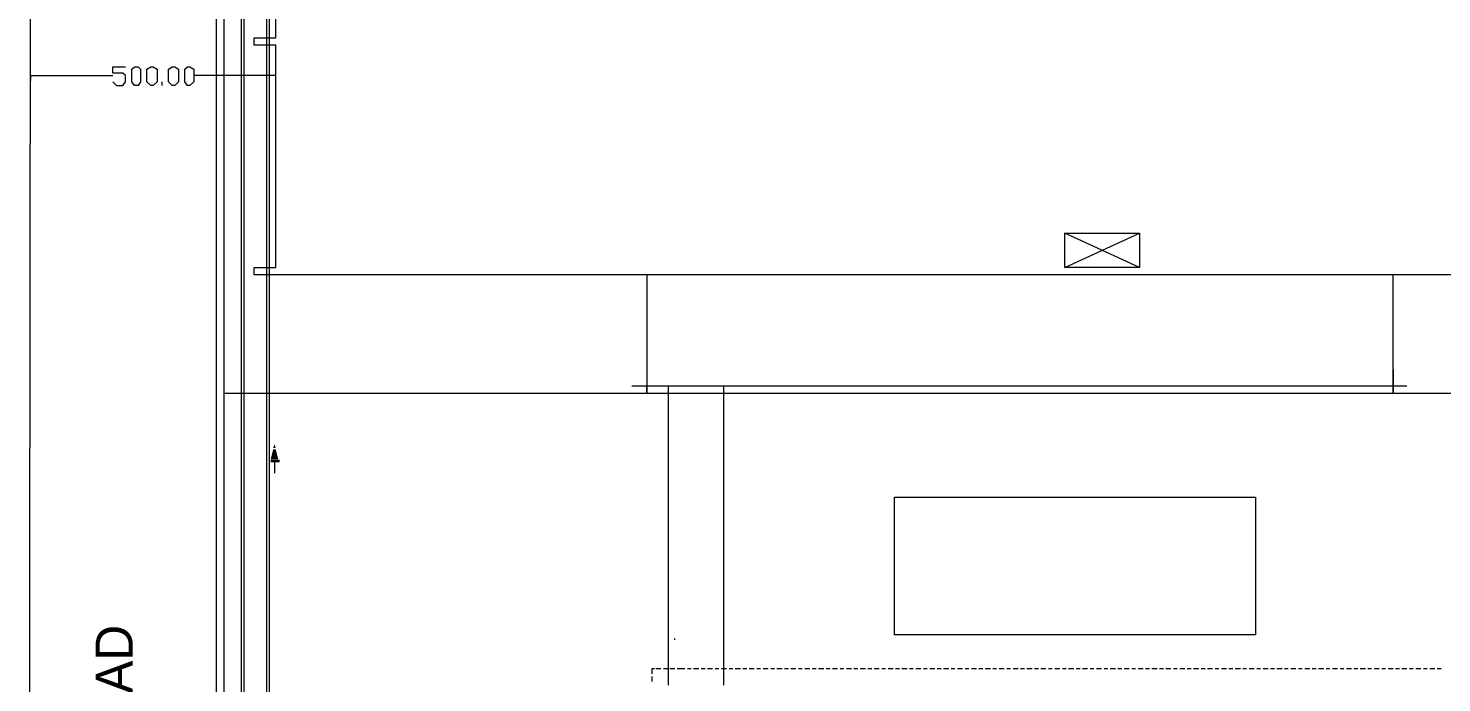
# Model space of a CAD drawing. Header units: inches. Extents: x 1969 to 240164, y 1364 to 46451.
# Drawn here: x 168453 to 172269, y 29261 to 31028 of the extents above; entities that cross this region are included whole.
import ezdxf

# ---------------------------------------------------------------- set-up
doc = ezdxf.new("R2010")
doc.units = ezdxf.units.IN
doc.header["$MEASUREMENT"] = 0
for name, color, linetype in [('PDF_0', 7, 'Continuous'), ('PDF_BH-WASTE', 7, 'Continuous'), ('PDF_BH_Soil', 7, 'Continuous'), ('PDF_BH_Waste', 7, 'Continuous'), ('PDF_TEX', 7, 'Continuous'), ('PDF_TEXT', 7, 'Continuous'), ('PDF_title', 7, 'Continuous'), ('PDF_TXT', 7, 'Continuous'), ('PDF_Wall', 7, 'Continuous')]:
    doc.layers.add(name, color=color, linetype=linetype)
doc.styles.add('PDF Century Gothic', font='GOTHIC.TTF')

msp = doc.modelspace()

# ---------------------------------------------------------------- linework, layer by layer
at = {"layer": 'PDF_0', "lineweight": 0}
for points in [[(173210, 30362.1), (169121.4, 30362.1), (169063.5, 30362.1), (169063.5, 30382.5), (169121.4, 30382.5), (169121.4, 30982.5), (169063.5, 30982.5), (169063.5, 31002.9), (169121.4, 31002.9), (169121.4, 32063), (173210, 32063)], [(168460.2, 30900.7), (168460.2, 30900.7)], [(169121.4, 30900.7), (169121.4, 30900.7)], [(171251.9, 30382.5), (171453, 30474.6)], [(171453, 30382.5), (171251.9, 30474.6)], [(170123.6, 30362.1), (170123.6, 30079.2)], [(172138.2, 30041.7), (172138.2, 30362.1)], [(170181.6, 29254.2), (170181.6, 30062.1)], [(170331.5, 29254.2), (170331.5, 30062.1)], [(169131.7, 29861), (169107.8, 29861)], [(169131.7, 29857.6), (169107.8, 29857.6)], [(169118, 29857.6), (169118, 29826.9)]]:
    msp.add_lwpolyline(points, dxfattribs=at)
msp.add_lwpolyline([(171453, 30382.5), (171251.9, 30382.5), (171251.9, 30474.6), (171453, 30474.6)], close=True, dxfattribs=at)
at = {"layer": 'PDF_0', "transparency": 33554559}
for points in [[(169114.6, 29891.7), (169124.9, 29878), (169111.2, 29878)], [(169118, 29905.3), (169121.4, 29895.1), (169114.6, 29895.1)], [(169121.4, 29891.7), (169114.6, 29891.7), (169124.9, 29878)], [(169111.2, 29878), (169128.3, 29864.4), (169107.8, 29864.4)], [(169124.9, 29878), (169111.2, 29878), (169128.3, 29864.4)]]:
    msp.add_solid(points, dxfattribs=at)
at = {"layer": 'PDF_BH-WASTE', "lineweight": 0}
for points in [[(169029.4, 27519.2), (169029.4, 31868.7)], [(169036.2, 27519.2), (169036.2, 31868.7)]]:
    msp.add_lwpolyline(points, dxfattribs=at)
at = {"layer": 'PDF_BH_Soil', "lineweight": 0}
for points in [[(169104.4, 26578.4), (169104.4, 31926.7)], [(169097.6, 26578.4), (169097.6, 31868.7)]]:
    msp.add_lwpolyline(points, dxfattribs=at)
at = {"layer": 'PDF_BH_Waste', "lineweight": 0}
msp.add_lwpolyline([(168453.3, 25390.9), (168460.2, 31943.7)], dxfattribs=at)
msp.add_lwpolyline([(170791.7, 29762.1), (171766.6, 29762.1), (171766.6, 29390.6), (170791.7, 29390.6)], close=True, dxfattribs=at)
at = {"layer": 'PDF_TEX', "lineweight": 0}
for points in [[(173210, 30041.7), (168981.7, 30041.7)], [(172175.6, 30062.1), (170082.7, 30062.1)], [(172165.4, 30041.7), (170092.9, 30041.7)]]:
    msp.add_lwpolyline(points, dxfattribs=at)
at = {"layer": 'PDF_title', "lineweight": 0}
for points in [[(168681.7, 30883.6), (168691.9, 30873.4), (168709, 30873.4), (168715.8, 30883.6), (168715.8, 30900.7), (168709, 30907.5), (168681.7, 30907.5), (168681.7, 30924.5), (168715.8, 30924.5)], [(168460.2, 30887), (168460.2, 30900.7), (168681.7, 30900.7)], [(168814.7, 30873.4), (168814.7, 30883.6)], [(169121.4, 30887), (169121.4, 30900.7), (168899.9, 30900.7)]]:
    msp.add_lwpolyline(points, dxfattribs=at)
for points in [[(168739.7, 30873.4), (168732.8, 30883.6), (168732.8, 30917.7), (168739.7, 30924.5), (168749.9, 30924.5), (168756.7, 30917.7), (168756.7, 30883.6), (168749.9, 30873.4)], [(168784, 30873.4), (168773.8, 30883.6), (168773.8, 30917.7), (168784, 30924.5), (168790.8, 30924.5), (168801, 30917.7), (168801, 30883.6), (168790.8, 30873.4)], [(168841.9, 30873.4), (168831.7, 30883.6), (168831.7, 30917.7), (168841.9, 30924.5), (168848.7, 30924.5), (168859, 30917.7), (168859, 30883.6), (168848.7, 30873.4)], [(168882.8, 30873.4), (168876, 30883.6), (168876, 30917.7), (168882.8, 30924.5), (168889.7, 30924.5), (168899.9, 30917.7), (168899.9, 30883.6), (168889.7, 30873.4)]]:
    msp.add_lwpolyline(points, close=True, dxfattribs=at)
at = {"layer": 'PDF_TXT', "lineweight": 0}
for points in [[(170198.6, 29377), (170198.6, 29380.4)], [(170144.1, 29298.6), (170137.2, 29298.6), (170137.2, 29284.9)], [(170137.2, 29278.1), (170137.2, 29264.5)], [(170161.1, 29298.6), (170147.5, 29298.6)], [(170181.6, 29298.6), (170167.9, 29298.6)], [(170198.6, 29298.6), (170185, 29298.6)], [(170225.9, 29298.6), (170212.2, 29298.6), (170205.4, 29298.6)], [(170242.9, 29298.6), (170232.7, 29298.6)], [(170263.4, 29298.6), (170249.7, 29298.6)], [(170280.4, 29298.6), (170270.2, 29298.6)], [(170300.9, 29298.6), (170287.2, 29298.6)], [(170317.9, 29298.6), (170307.7, 29298.6)], [(170338.4, 29298.6), (170324.7, 29298.6)], [(170355.4, 29298.6), (170345.2, 29298.6)], [(170375.8, 29298.6), (170362.2, 29298.6)], [(170392.9, 29298.6), (170382.7, 29298.6)], [(170413.3, 29298.6), (170399.7, 29298.6)], [(170430.4, 29298.6), (170420.2, 29298.6)], [(170450.8, 29298.6), (170437.2, 29298.6)], [(170467.9, 29298.6), (170457.7, 29298.6)], [(170488.3, 29298.6), (170474.7, 29298.6)], [(170505.4, 29298.6), (170495.2, 29298.6)], [(170525.8, 29298.6), (170512.2, 29298.6)], [(170542.9, 29298.6), (170532.6, 29298.6)], [(170563.3, 29298.6), (170549.7, 29298.6)], [(170580.4, 29298.6), (170570.1, 29298.6)], [(170600.8, 29298.6), (170587.2, 29298.6)], [(170617.9, 29298.6), (170607.6, 29298.6)], [(170638.3, 29298.6), (170624.7, 29298.6)], [(170655.4, 29298.6), (170645.1, 29298.6)], [(170675.8, 29298.6), (170662.2, 29298.6)], [(170692.9, 29298.6), (170682.6, 29298.6)], [(170713.3, 29298.6), (170699.7, 29298.6)], [(170730.4, 29298.6), (170720.1, 29298.6)], [(170750.8, 29298.6), (170737.2, 29298.6)], [(170767.8, 29298.6), (170757.6, 29298.6)], [(170788.3, 29298.6), (170774.7, 29298.6)], [(170805.3, 29298.6), (170795.1, 29298.6)], [(170825.8, 29298.6), (170812.2, 29298.6)], [(170842.8, 29298.6), (170832.6, 29298.6)], [(170863.3, 29298.6), (170849.7, 29298.6)], [(170880.3, 29298.6), (170870.1, 29298.6)], [(170900.8, 29298.6), (170887.2, 29298.6)], [(170917.8, 29298.6), (170907.6, 29298.6)], [(170938.3, 29298.6), (170924.7, 29298.6)], [(170955.3, 29298.6), (170945.1, 29298.6)], [(170975.8, 29298.6), (170962.1, 29298.6)], [(170992.8, 29298.6), (170982.6, 29298.6)], [(171013.3, 29298.6), (170999.6, 29298.6)], [(171030.3, 29298.6), (171020.1, 29298.6)], [(171050.8, 29298.6), (171037.1, 29298.6)], [(171067.8, 29298.6), (171057.6, 29298.6)], [(171088.3, 29298.6), (171074.6, 29298.6)], [(171105.3, 29298.6), (171095.1, 29298.6)], [(171125.8, 29298.6), (171112.1, 29298.6)], [(171142.8, 29298.6), (171132.6, 29298.6)], [(171163.3, 29298.6), (171149.6, 29298.6)], [(171180.3, 29298.6), (171170.1, 29298.6)], [(171200.8, 29298.6), (171187.1, 29298.6)], [(171217.8, 29298.6), (171207.6, 29298.6)], [(171238.3, 29298.6), (171224.6, 29298.6)], [(171255.3, 29298.6), (171245.1, 29298.6)], [(171275.7, 29298.6), (171262.1, 29298.6)], [(171292.8, 29298.6), (171282.6, 29298.6)], [(171313.2, 29298.6), (171299.6, 29298.6)], [(171330.3, 29298.6), (171320.1, 29298.6)], [(171350.7, 29298.6), (171337.1, 29298.6)], [(171367.8, 29298.6), (171357.6, 29298.6)], [(171388.2, 29298.6), (171374.6, 29298.6)], [(171405.3, 29298.6), (171395.1, 29298.6)], [(171425.7, 29298.6), (171412.1, 29298.6)], [(171442.8, 29298.6), (171432.5, 29298.6)], [(171463.2, 29298.6), (171449.6, 29298.6)], [(171480.3, 29298.6), (171470, 29298.6)], [(171500.7, 29298.6), (171487.1, 29298.6)], [(171517.8, 29298.6), (171507.5, 29298.6)], [(171538.2, 29298.6), (171524.6, 29298.6)], [(171555.3, 29298.6), (171545, 29298.6)], [(171575.7, 29298.6), (171562.1, 29298.6)], [(171592.8, 29298.6), (171582.5, 29298.6)], [(171613.2, 29298.6), (171599.6, 29298.6)], [(171630.3, 29298.6), (171620, 29298.6)], [(171650.7, 29298.6), (171637.1, 29298.6)], [(171667.7, 29298.6), (171657.5, 29298.6)], [(171688.2, 29298.6), (171674.6, 29298.6)], [(171705.2, 29298.6), (171695, 29298.6)], [(171725.7, 29298.6), (171712.1, 29298.6)], [(171742.7, 29298.6), (171732.5, 29298.6)], [(171763.2, 29298.6), (171749.6, 29298.6)], [(171780.2, 29298.6), (171770, 29298.6)], [(171800.7, 29298.6), (171787.1, 29298.6)], [(171817.7, 29298.6), (171807.5, 29298.6)], [(171838.2, 29298.6), (171824.6, 29298.6)], [(171855.2, 29298.6), (171845, 29298.6)], [(171875.7, 29298.6), (171862, 29298.6)], [(171892.7, 29298.6), (171882.5, 29298.6)], [(171913.2, 29298.6), (171899.5, 29298.6)], [(171930.2, 29298.6), (171920, 29298.6)], [(171950.7, 29298.6), (171937, 29298.6)], [(171967.7, 29298.6), (171957.5, 29298.6)], [(171988.2, 29298.6), (171974.5, 29298.6)], [(172005.2, 29298.6), (171995, 29298.6)], [(172025.7, 29298.6), (172012, 29298.6)], [(172042.7, 29298.6), (172032.5, 29298.6)], [(172063.2, 29298.6), (172049.5, 29298.6)], [(172080.2, 29298.6), (172070, 29298.6)], [(172100.7, 29298.6), (172087, 29298.6)], [(172117.7, 29298.6), (172107.5, 29298.6)], [(172138.2, 29298.6), (172124.5, 29298.6)], [(172155.2, 29298.6), (172145, 29298.6)], [(172175.6, 29298.6), (172162, 29298.6)], [(172192.7, 29298.6), (172182.5, 29298.6)], [(172213.1, 29298.6), (172199.5, 29298.6)], [(172230.2, 29298.6), (172220, 29298.6)], [(172250.6, 29298.6), (172237, 29298.6)], [(172267.7, 29298.6), (172257.5, 29298.6)]]:
    msp.add_lwpolyline(points, dxfattribs=at)
at = {"layer": 'PDF_TXT', "transparency": 33554559}
msp.add_solid([(170106.6, 29291.7), (170110, 29291.7), (170110, 29291.7)], dxfattribs=at)
at = {"layer": 'PDF_Wall', "lineweight": 0}
for points in [[(168981.7, 31879), (168981.7, 25221.7), (168961.2, 25221.7), (168961.2, 31879)], [(170123.6, 30079.2), (170123.6, 30041.7), (170123.6, 30062.1)]]:
    msp.add_lwpolyline(points, dxfattribs=at)
msp.add_lwpolyline([(172138.2, 30106.4), (172138.2, 30041.7)], close=True, dxfattribs=at)

# ---------------------------------------------------------------- texts
at = {"layer": 'PDF_TEXT', "insert": (168685.9, 28243.5), "char_height": 100, "attachment_point": 4, "rotation": 90, "style": 'PDF Century Gothic'}
msp.add_mtext('APPROACH ROAD', dxfattribs=at)

doc.saveas('drawing.dxf')
